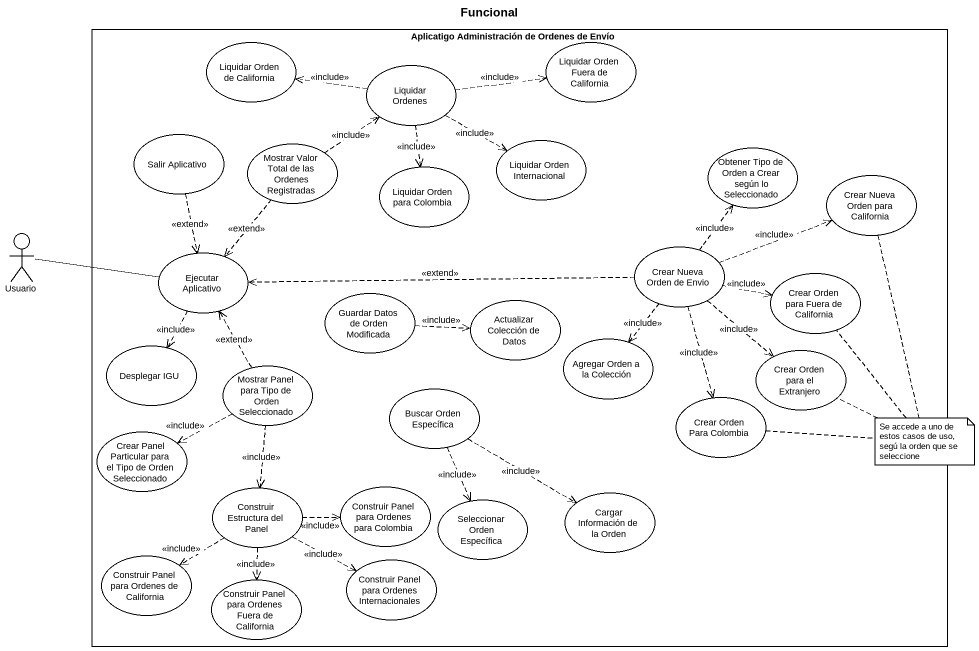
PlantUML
@startuml
title Funcional
rectangle "Aplicatigo Administración de Ordenes de Envío" as Aplicatigo_Administración {
  usecase "Liquidar Orden de California" as Liquidar_Orden_de_California
  usecase "Liquidar Orden Fuera de California" as Liquidar_Orden_Fuera_de
  usecase "Liquidar Ordenes" as Liquidar_Ordenes
  usecase "Salir Aplicativo" as Salir_Aplicativo
  usecase "Mostrar Valor Total de las Ordenes Registradas" as Mostrar_Valor_Total_de_las
  usecase "Liquidar Orden Internacional" as Liquidar_Orden_Internacional
  usecase "Obtener Tipo de Orden a Crear según lo Seleccionado" as Obtener_Tipo_de_Orden_a
  usecase "Liquidar Orden para Colombia" as Liquidar_Orden_para_Colombia
  usecase "Crear Nueva Orden para California" as Crear_Nueva_Orden_para
  usecase "Ejecutar Aplicativo" as Ejecutar_Aplicativo
  usecase "Crear Nueva Orden de Envio" as Crear_Nueva_Orden_de_Envio
  usecase "Crear Orden para Fuera de California" as Crear_Orden_para_Fuera_de
  usecase "Guardar Datos de Orden Modificada" as Guardar_Datos_de_Orden
  usecase "Actualizar Colección de Datos" as Actualizar_Colección_de
  usecase "Desplegar IGU" as Desplegar_IGU
  usecase "Agregar Orden a la Colección" as Agregar_Orden_a_la_Colección
  usecase "Crear Orden para el Extranjero" as Crear_Orden_para_el
  usecase "Mostrar Panel para Tipo de Orden Seleccionado" as Mostrar_Panel_para_Tipo_de
  usecase "Buscar Orden Específica" as Buscar_Orden_Específica
  usecase "Crear Panel Particular para el Tipo de Orden Seleccionado" as Crear_Panel_Particular_para
  usecase "Crear Orden Para Colombia" as Crear_Orden_Para_Colombia
  usecase "Construir Estructura del Panel" as Construir_Estructura_del
  usecase "Construir Panel para Ordenes para Colombia" as Construir_Panel_para
  usecase "Seleccionar Orden Específica" as Seleccionar_Orden_Específica
  usecase "Cargar Información de la Orden" as Cargar_Información_de_la
  usecase "Construir Panel para Ordenes de California" as Construir_Panel_para_2
  usecase "Construir Panel para Ordenes Fuera de California" as Construir_Panel_para_3
  usecase "Construir Panel para Ordenes Internacionales" as Construir_Panel_para_4
}
actor Usuario
Liquidar_Ordenes .left.> Liquidar_Orden_de_California : <<include>>
Liquidar_Ordenes .right.> Liquidar_Orden_Fuera_de : <<include>>
Liquidar_Ordenes .right.> Liquidar_Orden_Internacional : <<include>>
Liquidar_Ordenes ..> Liquidar_Orden_para_Colombia : <<include>>
Salir_Aplicativo ..> Ejecutar_Aplicativo : <<extend>>
Mostrar_Valor_Total_de_las .up.> Liquidar_Ordenes : <<include>>
Mostrar_Valor_Total_de_las ..> Ejecutar_Aplicativo : <<extend>>
Usuario -right- Ejecutar_Aplicativo
Ejecutar_Aplicativo ..> Desplegar_IGU : <<include>>
Crear_Nueva_Orden_de_Envio .up.> Obtener_Tipo_de_Orden_a : <<include>>
Crear_Nueva_Orden_de_Envio .right.> Crear_Nueva_Orden_para : <<include>>
Crear_Nueva_Orden_de_Envio .left.> Ejecutar_Aplicativo : <<extend>>
Crear_Nueva_Orden_de_Envio .right.> Crear_Orden_para_Fuera_de : <<include>>
Crear_Nueva_Orden_de_Envio ..> Agregar_Orden_a_la_Colección : <<include>>
Crear_Nueva_Orden_de_Envio ..> Crear_Orden_para_el : <<include>>
Crear_Nueva_Orden_de_Envio ..> Crear_Orden_Para_Colombia : <<include>>
Guardar_Datos_de_Orden .right.> Actualizar_Colección_de : <<include>>
Mostrar_Panel_para_Tipo_de .up.> Ejecutar_Aplicativo : <<extend>>
Mostrar_Panel_para_Tipo_de .left.> Crear_Panel_Particular_para : <<include>>
Mostrar_Panel_para_Tipo_de ..> Construir_Estructura_del : <<include>>
Buscar_Orden_Específica ..> Seleccionar_Orden_Específica : <<include>>
Buscar_Orden_Específica .right.> Cargar_Información_de_la : <<include>>
Construir_Estructura_del .right.> Construir_Panel_para : <<include>>
Construir_Estructura_del ..> Construir_Panel_para_2 : <<include>>
Construir_Estructura_del ..> Construir_Panel_para_3 : <<include>>
Construir_Estructura_del .right.> Construir_Panel_para_4 : <<include>>
note as N1
  Se accede a uno de estos casos de uso, segú la orden que se seleccione
end note
N1 .. Crear_Nueva_Orden_para
N1 .. Crear_Orden_para_Fuera_de
N1 .. Crear_Orden_Para_Colombia
N1 .. Crear_Orden_para_el
@enduml
